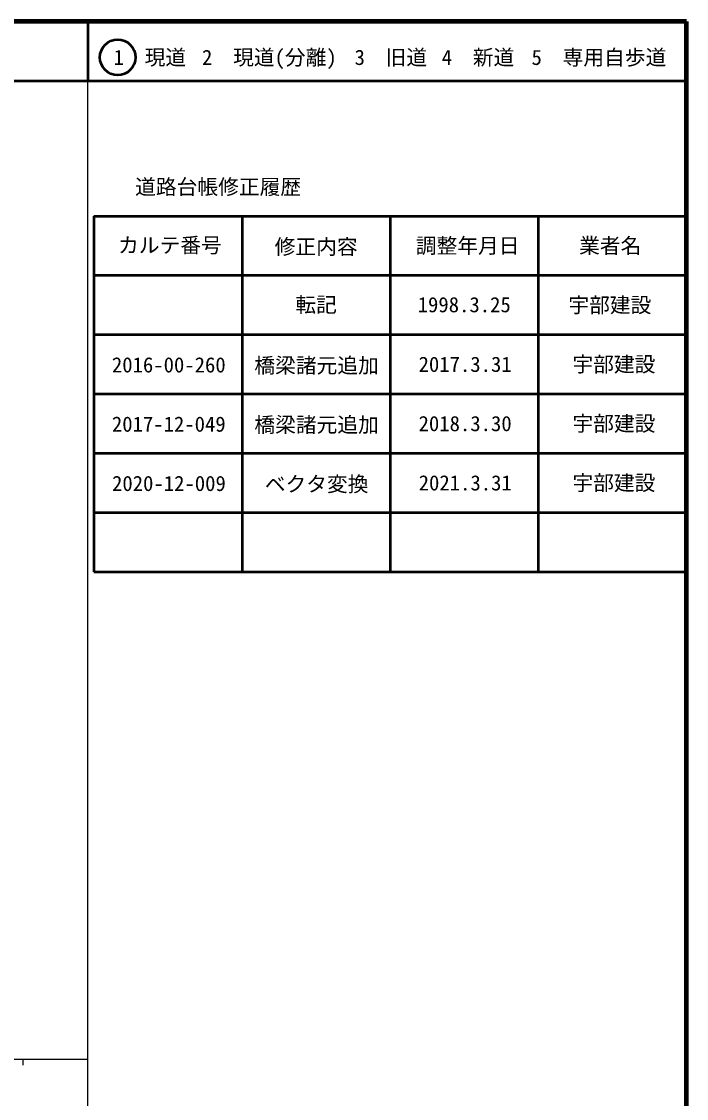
# Model space of a CAD drawing. Units: millimetres, scale not verified. Extents: x 40000 to 680000, y 20000 to 380000.
# Drawn here: x 567798 to 680000, y 198357 to 380000 of the extents above; entities that cross this region are included whole.
import ezdxf
from ezdxf.enums import TextEntityAlignment as Align

# ---------------------------------------------------------------- set-up
doc = ezdxf.new("R2010")
doc.units = ezdxf.units.MM
doc.header["$LTSCALE"] = 1000
for name, color, linetype, lineweight in [('M-TTL', 2, 'Continuous', 13), ('M-TTL-BAND', 7, 'Continuous', 25), ('M-TTL-FRAM', 2, 'Continuous', 50), ('M-TTL-LINE', 7, 'Continuous', 50), ('M-TTL-TXT', 7, 'Continuous', 50)]:
    doc.layers.add(name, color=color, linetype=linetype, lineweight=lineweight)
doc.styles.add('ＭＳ ゴシック', font='')
doc.styles.get('ＭＳ ゴシック').set_extended_font_data('MS Gothic')

msp = doc.modelspace()

# ---------------------------------------------------------------- linework, layer by layer
at = {"layer": 'M-TTL', "lineweight": 140}
for p, q in [((680000, 380000), (40000, 380000)), ((680000, 20000), (680000, 380000))]:
    msp.add_line(p, q, dxfattribs=at)
at = {"layer": 'M-TTL-BAND'}
for p, q in [((579000, 20000), (579000, 370000)), ((40000, 205000), (579000, 205000)), ((568000, 205000), (568000, 204000))]:
    msp.add_line(p, q, dxfattribs=at)
at = {"layer": 'M-TTL-FRAM'}
for p, q in [((580000, 347197), (580000, 287197)), ((580000, 347197), (680000, 347197)), ((580000, 287197), (680000, 287197))]:
    msp.add_line(p, q, dxfattribs=at)
at = {"layer": 'M-TTL-LINE'}
for p, q in [((579000, 380000), (579000, 370000)), ((40000, 370000), (680000, 370000)), ((605000, 347197), (605000, 287197)), ((630000, 347197), (630000, 287197)), ((655000, 347197), (655000, 287197)), ((580000, 337197), (680000, 337197)), ((580000, 327197), (680000, 327197)), ((580000, 317197), (680000, 317197)), ((580000, 307197), (680000, 307197)), ((580000, 297197), (680000, 297197))]:
    msp.add_line(p, q, dxfattribs=at)
at = {"layer": 'M-TTL-TXT'}
msp.add_circle((584031, 373958), 3000, dxfattribs=at)

# ---------------------------------------------------------------- texts
at = {"layer": 'M-TTL-TXT', "style": 'ＭＳ ゴシック'}
for s, p in [('1\u3000現道', (589448, 373958)), ('2\u3000現道(分離)', (609619, 373958)), ('3\u3000旧道', (630121, 373958)), ('4\u3000新道', (644824, 373958)), ('5\u3000専用自歩道', (665228, 373958)), ('道路台帳修正履歴', (600968, 352113)), ('カルテ番号', (592839, 342277)), ('修正内容', (617509, 342023)), ('調整年月日', (643089, 342197)), ('業者名', (667134, 342197)), ('転記', (617500, 332245)), ('1998.3.25', (642500, 332245)), ('宇部建設', (667077, 332189))]:
    msp.add_text(s, height=2566, dxfattribs=at).set_placement(p, align=Align.MIDDLE_CENTER)
for s, p in [('2016-00-260', (583046, 320044)), ('橋梁諸元追加', (607088, 319943)), ('2017.3.31', (634796, 320138)), ('2017-12-049', (583046, 310044)), ('橋梁諸元追加', (607088, 309943)), ('2018.3.30', (634796, 310138))]:
    msp.add_text(s, height=2566, dxfattribs=at).set_placement(p, align=Align.BOTTOM_LEFT)
for s, p in [('宇部建設', (667758, 320138)), ('宇部建設', (667758, 310138)), ('2020-12-009', (592671, 300044)), ('ベクタ変換', (617588, 299943)), ('2021.3.31', (642671, 300138)), ('宇部建設', (667758, 300138))]:
    msp.add_text(s, height=2566, dxfattribs=at).set_placement(p, align=Align.BOTTOM_CENTER)

doc.saveas('drawing.dxf')
